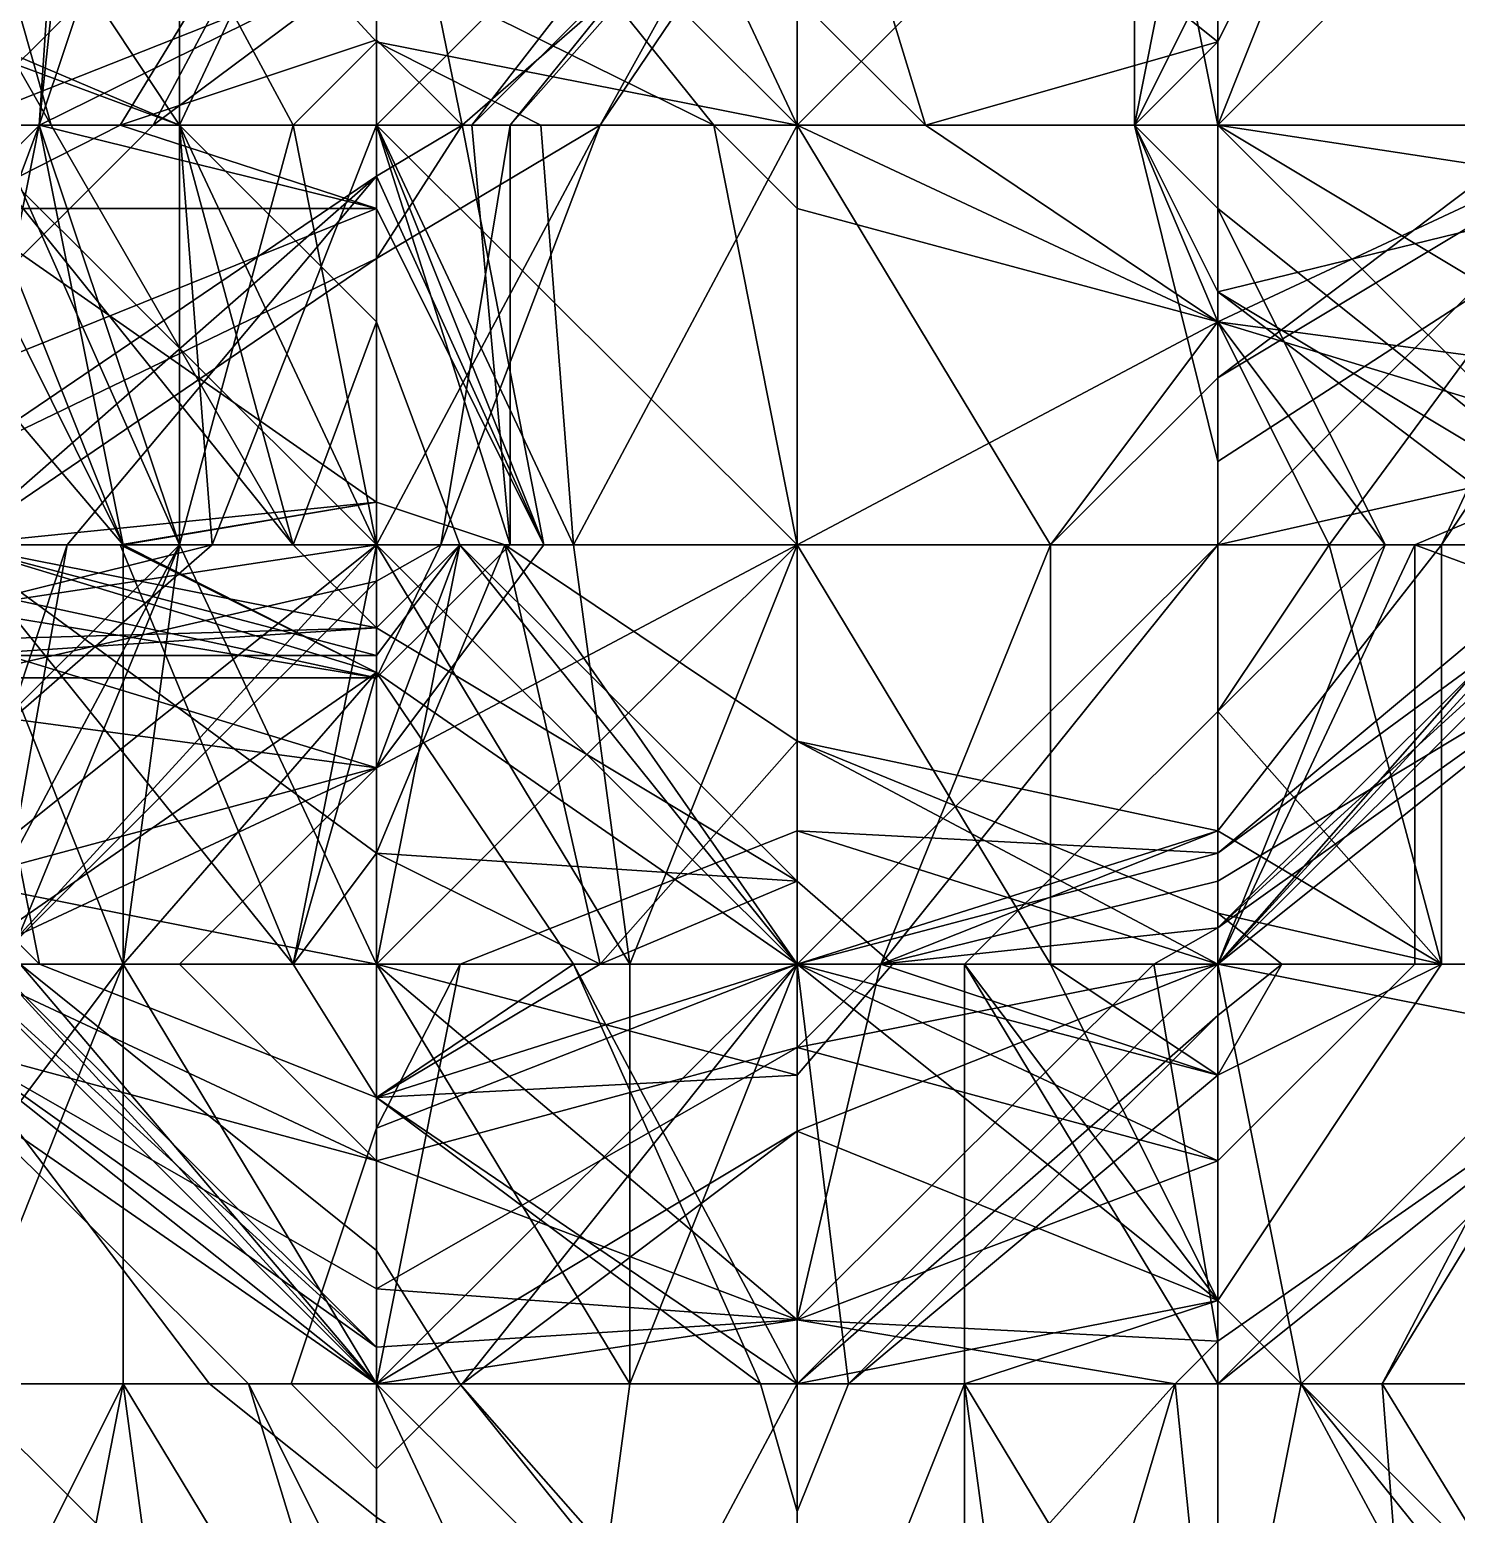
# Model space of a CAD drawing. Header units: metres. Extents: x 15 to 162, y 15 to 204.
# Drawn here: x 49.87 to 70.56, y 95.44 to 116.97 of the extents above; entities that cross this region are included whole.
import ezdxf

# ---------------------------------------------------------------- set-up
doc = ezdxf.new("R2010")
doc.units = ezdxf.units.M

msp = doc.modelspace()

# ---------------------------------------------------------------- linework, layer by layer
at = {"layer": 'fALFF_NINET_XXX_pre-post.nii', "color": 116, "linetype": 'CONTINUOUS'}
for points in [[(54.9, 118.0023, 17.709677), (54.9, 121.666664, 14.153797), (48.8, 115.583336, 16.538403)], [(54.9, 121.666664, 14.153797), (48.8, 121.666664, 14.153797), (48.8, 115.583336, 16.538403)], [(51.18281, 115.583336, 29.516129), (48.8, 115.583336, 30.687405), (54.9, 121.666664, 34.22026)], [(48.8, 115.583336, 30.687405), (48.8, 121.666664, 32.281322), (54.9, 121.666664, 34.22026)], [(54.9, 118.0023, 41.322582), (54.9, 121.666664, 36.618446), (48.8, 115.583336, 38.557384)], [(54.9, 121.666664, 36.618446), (48.8, 121.666664, 40.151306), (48.8, 115.583336, 38.557384)], [(51.657368, 115.583336, 41.322582), (48.8, 115.583336, 44.087776), (54.9, 121.666664, 44.87846)], [(48.8, 115.583336, 44.087776), (48.8, 121.666664, 42.49386), (54.9, 121.666664, 44.87846)], [(48.8, 121.666664, 63.764206), (49.331024, 115.583336, 64.935486), (50.412827, 121.666664, 59.032257)], [(48.8, 115.583336, 131.04224), (48.8, 117.95963, 129.87097), (50.658592, 121.666664, 129.87097)], [(48.8, 115.583336, 131.04224), (50.658592, 121.666664, 129.87097), (50.008038, 115.583336, 135.7742)], [(50.412827, 121.666664, 59.032257), (49.331024, 115.583336, 64.935486), (50.008038, 115.583336, 59.032257)], [(52.042633, 115.583336, 53.129032), (52.042633, 121.666664, 53.129032), (50.008038, 115.583336, 59.032257)], [(50.008038, 115.583336, 59.032257), (52.042633, 121.666664, 53.129032), (50.412827, 121.666664, 59.032257)], [(50.008038, 115.583336, 135.7742), (50.658592, 121.666664, 129.87097), (50.412827, 121.666664, 135.7742)], [(53.689682, 115.583336, 141.67741), (50.008038, 115.583336, 135.7742), (50.412827, 121.666664, 135.7742)], [(54.9, 116.79034, 141.67741), (50.412827, 121.666664, 135.7742), (54.9, 121.666664, 140.11661)], [(54.9, 116.79034, 141.67741), (53.689682, 115.583336, 141.67741), (50.412827, 121.666664, 135.7742)], [(51.18281, 115.583336, 29.516129), (54.9, 121.666664, 34.22026), (54.9, 116.81901, 29.516129)], [(51.657368, 115.583336, 41.322582), (54.9, 121.666664, 44.87846), (54.9, 118.0023, 41.322582)], [(54.9, 121.666664, 50.36384), (52.042633, 115.583336, 53.129032), (54.9, 115.583336, 50.36384)], [(52.042633, 121.666664, 53.129032), (52.042633, 115.583336, 53.129032), (54.9, 121.666664, 50.36384)], [(59.78968, 115.583336, 17.709677), (54.9, 121.666664, 14.153797), (54.9, 118.0023, 17.709677)], [(59.78968, 115.583336, 17.709677), (61, 115.583336, 16.538403), (54.9, 121.666664, 14.153797)], [(61, 115.583336, 16.538403), (61, 121.666664, 14.944483), (54.9, 121.666664, 14.153797)], [(61, 119.81315, 35.419353), (56.13906, 115.583336, 29.516129), (54.9, 121.666664, 34.22026)], [(54.9, 121.666664, 34.22026), (56.13906, 115.583336, 29.516129), (54.9, 116.81901, 29.516129)], [(56.28139, 115.583336, 47.225807), (61, 121.666664, 51.957756), (54.9, 115.583336, 50.36384)], [(54.9, 115.583336, 50.36384), (61, 121.666664, 51.957756), (54.9, 121.666664, 50.36384)], [(58.14263, 121.666664, 141.67741), (61, 115.583336, 140.95796), (54.9, 121.666664, 140.11661)], [(54.9, 116.79034, 141.67741), (54.9, 121.666664, 140.11661), (61, 115.583336, 140.95796)], [(56.28139, 115.583336, 47.225807), (61, 120.28905, 47.225807), (61, 121.666664, 51.957756)], [(58.14263, 121.666664, 141.67741), (61, 117.43685, 141.67741), (61, 115.583336, 140.95796)], [(67.1, 115.583336, 14.944483), (67.1, 121.666664, 14.153797), (61, 115.583336, 16.538403)], [(67.1, 121.666664, 14.153797), (61, 121.666664, 14.944483), (61, 115.583336, 16.538403)], [(67.1, 116.79034, 147.58064), (62.858593, 115.583336, 141.67741), (61, 121.666664, 144.44263)], [(67.1, 116.79034, 147.58064), (61, 121.666664, 144.44263), (67.1, 121.666664, 145.70572)], [(61, 121.666664, 144.44263), (62.858593, 115.583336, 141.67741), (61, 117.43685, 141.67741)], [(67.1, 121.666664, 86.20104), (67.1, 118.0023, 82.645164), (65.89196, 115.583336, 82.645164)], [(67.1, 121.666664, 86.20104), (65.89196, 115.583336, 82.645164), (65.89196, 121.666664, 88.548386)], [(65.89196, 121.666664, 88.548386), (65.89196, 115.583336, 82.645164), (65.89196, 115.583336, 88.548386)], [(67.1, 115.583336, 89.71745), (67.1, 121.666664, 90.109184), (65.89196, 121.666664, 88.548386)], [(65.89196, 115.583336, 88.548386), (67.1, 115.583336, 89.71745), (65.89196, 121.666664, 88.548386)], [(71.96094, 121.666664, 17.709677), (67.1, 121.666664, 14.153797), (73.2, 115.583336, 14.153797)], [(67.1, 121.666664, 14.153797), (67.1, 115.583336, 14.944483), (73.2, 115.583336, 14.153797)], [(67.1, 118.0023, 82.645164), (73.2, 121.666664, 80.29782), (67.1, 115.583336, 81.084366)], [(67.1, 115.583336, 81.084366), (73.2, 121.666664, 80.29782), (73.2, 115.583336, 82.045616)], [(73.2, 115.583336, 90.42331), (73.2, 121.666664, 89.71745), (67.1, 115.583336, 89.71745)], [(73.2, 121.666664, 89.71745), (67.1, 121.666664, 90.109184), (67.1, 115.583336, 89.71745)], [(67.1, 116.79034, 147.58064), (67.1, 121.666664, 145.70572), (69.52559, 121.666664, 147.58064)], [(69.52559, 121.666664, 147.58064), (67.1, 115.583336, 148.75192), (67.1, 116.79034, 147.58064)], [(69.52559, 121.666664, 147.58064), (73.2, 121.666664, 151.13652), (67.1, 115.583336, 148.75192)], [(73.2, 121.666664, 151.13652), (73.2, 115.583336, 151.13652), (67.1, 115.583336, 148.75192)], [(61, 120.73991, 41.322582), (56.83742, 115.583336, 41.322582), (58.14263, 115.583336, 35.419353)], [(56.83742, 115.583336, 41.322582), (61, 120.73991, 41.322582), (61, 120.28905, 47.225807)], [(61, 120.73991, 41.322582), (58.14263, 115.583336, 35.419353), (61, 119.81315, 35.419353)], [(48.8, 120.45966, 106.258064), (52.042633, 115.583336, 106.258064), (48.8, 116.78808, 100.354836)], [(50.181393, 115.583336, 112.16129), (52.042633, 115.583336, 106.258064), (48.8, 120.45966, 106.258064)], [(48.8, 118.0023, 112.16129), (50.181393, 115.583336, 112.16129), (48.8, 120.45966, 106.258064)], [(56.83742, 115.583336, 41.322582), (61, 120.28905, 47.225807), (56.28139, 115.583336, 47.225807)], [(61, 119.81315, 35.419353), (58.14263, 115.583336, 35.419353), (56.13906, 115.583336, 29.516129)], [(54.9, 118.0023, 17.709677), (48.8, 115.583336, 16.538403), (50.01032, 115.583336, 17.709677)], [(54.9, 118.0023, 41.322582), (48.8, 115.583336, 38.557384), (51.657368, 115.583336, 41.322582)], [(50.181393, 115.583336, 112.16129), (48.8, 118.0023, 112.16129), (48.8, 115.583336, 114.50864)], [(50.01032, 115.583336, 17.709677), (54.9, 115.583336, 22.44163), (54.9, 118.0023, 17.709677)], [(59.78968, 115.583336, 17.709677), (54.9, 118.0023, 17.709677), (54.9, 115.583336, 22.44163)], [(67.1, 115.583336, 81.084366), (65.89196, 115.583336, 82.645164), (67.1, 118.0023, 82.645164)], [(62.858593, 115.583336, 141.67741), (61, 115.583336, 140.95796), (61, 117.43685, 141.67741)], [(52.042633, 115.583336, 94.451614), (48.8, 115.583336, 92.57669), (48.8, 116.96095, 94.451614)], [(52.042633, 115.583336, 100.354836), (52.042633, 115.583336, 94.451614), (48.8, 116.96095, 94.451614)], [(48.8, 116.78808, 100.354836), (52.042633, 115.583336, 100.354836), (48.8, 116.96095, 94.451614)], [(52.042633, 115.583336, 106.258064), (52.042633, 115.583336, 100.354836), (48.8, 116.78808, 100.354836)], [(54.9, 115.583336, 25.91885), (51.18281, 115.583336, 29.516129), (54.9, 116.81901, 29.516129)], [(53.689682, 115.583336, 141.67741), (54.9, 116.79034, 141.67741), (54.9, 115.583336, 142.8487)], [(56.13906, 115.583336, 29.516129), (54.9, 115.583336, 25.91885), (54.9, 116.81901, 29.516129)], [(57.282814, 115.583336, 141.67741), (54.9, 116.79034, 141.67741), (61, 115.583336, 140.95796)], [(57.282814, 115.583336, 141.67741), (54.9, 115.583336, 142.8487), (54.9, 116.79034, 141.67741)], [(67.1, 116.79034, 147.58064), (65.88968, 115.583336, 147.58064), (62.858593, 115.583336, 141.67741)], [(65.88968, 115.583336, 147.58064), (67.1, 116.79034, 147.58064), (67.1, 115.583336, 148.75192)], [(48.8, 114.37633, 17.709677), (50.01032, 115.583336, 17.709677), (48.8, 115.583336, 16.538403)], [(50.01032, 115.583336, 17.709677), (48.8, 114.37633, 17.709677), (54.9, 114.37633, 23.612904)], [(54.9, 114.37633, 23.612904), (48.8, 114.37633, 29.516129), (51.18281, 115.583336, 29.516129)], [(51.18281, 115.583336, 29.516129), (48.8, 114.37633, 29.516129), (48.8, 115.583336, 30.687405)], [(48.8, 115.583336, 38.557384), (48.8, 112.733765, 41.322582), (51.657368, 115.583336, 41.322582)], [(48.8, 112.733765, 41.322582), (48.8, 115.583336, 44.087776), (51.657368, 115.583336, 41.322582)], [(52.042633, 115.583336, 94.451614), (54.9, 109.5, 91.31358), (48.8, 115.583336, 92.57669)], [(48.8, 115.583336, 92.57669), (54.9, 109.5, 91.31358), (48.8, 109.5, 91.31358)], [(53.689682, 109.5, 112.16129), (50.181393, 115.583336, 112.16129), (48.8, 115.583336, 114.50864)], [(48.8, 109.5, 116.89324), (53.689682, 109.5, 112.16129), (48.8, 115.583336, 114.50864)], [(48.8, 112.34956, 135.7742), (51.22559, 109.5, 129.87097), (50.008038, 115.583336, 135.7742)], [(48.8, 114.37633, 129.87097), (48.8, 115.583336, 131.04224), (51.22559, 109.5, 129.87097)], [(48.8, 115.583336, 131.04224), (50.008038, 115.583336, 135.7742), (51.22559, 109.5, 129.87097)], [(48.8, 109.5, 138.5394), (48.8, 112.34956, 135.7742), (50.008038, 115.583336, 135.7742)], [(48.8, 109.5, 138.5394), (50.008038, 115.583336, 135.7742), (52.042633, 109.5, 141.67741)], [(52.042633, 109.5, 64.935486), (50.008038, 115.583336, 59.032257), (49.331024, 115.583336, 64.935486)], [(49.331024, 115.583336, 64.935486), (49.331024, 109.5, 70.83871), (52.042633, 109.5, 64.935486)], [(52.042633, 109.5, 59.032257), (52.042633, 115.583336, 53.129032), (50.008038, 115.583336, 59.032257)], [(52.042633, 109.5, 59.032257), (50.008038, 115.583336, 59.032257), (52.042633, 109.5, 64.935486)], [(52.042633, 109.5, 141.67741), (50.008038, 115.583336, 135.7742), (53.689682, 115.583336, 141.67741)], [(50.01032, 115.583336, 17.709677), (54.9, 114.37633, 23.612904), (54.9, 115.583336, 22.44163)], [(52.042633, 115.583336, 106.258064), (50.181393, 115.583336, 112.16129), (53.689682, 109.5, 112.16129)], [(54.9, 115.583336, 25.91885), (54.9, 114.37633, 23.612904), (51.18281, 115.583336, 29.516129)], [(52.042633, 115.583336, 53.129032), (52.51719, 109.5, 53.129032), (54.9, 115.583336, 50.36384)], [(52.51719, 109.5, 53.129032), (52.042633, 115.583336, 53.129032), (52.042633, 109.5, 59.032257)], [(52.042633, 115.583336, 94.451614), (54.9, 112.733765, 94.451614), (54.9, 109.5, 91.31358)], [(54.9, 112.733765, 94.451614), (52.042633, 115.583336, 100.354836), (54.9, 112.733765, 100.354836)], [(52.042633, 115.583336, 94.451614), (52.042633, 115.583336, 100.354836), (54.9, 112.733765, 94.451614)], [(54.9, 112.733765, 100.354836), (52.042633, 115.583336, 106.258064), (54.9, 112.733765, 106.258064)], [(52.042633, 115.583336, 100.354836), (52.042633, 115.583336, 106.258064), (54.9, 112.733765, 100.354836)], [(54.9, 112.733765, 106.258064), (52.042633, 115.583336, 106.258064), (53.689682, 109.5, 112.16129)], [(52.042633, 109.5, 141.67741), (53.689682, 115.583336, 141.67741), (54.9, 109.5, 144.44263)], [(54.9, 115.583336, 50.36384), (52.51719, 109.5, 53.129032), (54.9, 109.5, 51.957756)], [(54.9, 109.5, 144.44263), (53.689682, 115.583336, 141.67741), (54.9, 115.583336, 142.8487)], [(57.32559, 109.5, 23.612904), (54.9, 115.583336, 22.44163), (54.9, 114.37633, 23.612904)], [(61, 109.5, 20.057024), (54.9, 115.583336, 22.44163), (57.32559, 109.5, 23.612904)], [(61, 109.5, 20.057024), (59.78968, 115.583336, 17.709677), (54.9, 115.583336, 22.44163)], [(54.9, 114.84192, 29.516129), (57.32559, 109.5, 23.612904), (56.13906, 115.583336, 29.516129)], [(54.9, 114.37633, 23.612904), (54.9, 115.583336, 25.91885), (57.32559, 109.5, 23.612904)], [(54.9, 115.583336, 25.91885), (56.13906, 115.583336, 29.516129), (57.32559, 109.5, 23.612904)], [(54.9, 113.65121, 35.419353), (54.9, 114.84192, 29.516129), (56.13906, 115.583336, 29.516129)], [(58.14263, 115.583336, 35.419353), (54.9, 113.65121, 35.419353), (56.13906, 115.583336, 29.516129)], [(54.9, 109.5, 40.42326), (54.9, 113.65121, 35.419353), (58.14263, 115.583336, 35.419353)], [(54.9, 109.5, 40.42326), (58.14263, 115.583336, 35.419353), (55.829296, 109.5, 41.322582)], [(56.83742, 109.5, 47.225807), (56.28139, 115.583336, 47.225807), (54.9, 115.583336, 50.36384)], [(54.9, 109.5, 51.957756), (56.83742, 109.5, 47.225807), (54.9, 115.583336, 50.36384)], [(57.757366, 109.5, 141.67741), (54.9, 115.583336, 142.8487), (57.282814, 115.583336, 141.67741)], [(54.9, 109.5, 144.44263), (54.9, 115.583336, 142.8487), (57.757366, 109.5, 141.67741)], [(55.829296, 109.5, 41.322582), (58.14263, 115.583336, 35.419353), (56.83742, 115.583336, 41.322582)], [(55.829296, 109.5, 41.322582), (56.83742, 115.583336, 41.322582), (56.83742, 109.5, 47.225807)], [(56.83742, 109.5, 47.225807), (56.83742, 115.583336, 41.322582), (56.28139, 115.583336, 47.225807)], [(57.282814, 115.583336, 141.67741), (61, 115.583336, 140.95796), (57.757366, 109.5, 141.67741)], [(61, 115.583336, 140.95796), (61, 109.5, 139.33008), (57.757366, 109.5, 141.67741)], [(61, 115.583336, 16.538403), (59.78968, 115.583336, 17.709677), (61, 114.37633, 17.709677)], [(61, 109.5, 20.057024), (61, 114.37633, 17.709677), (59.78968, 115.583336, 17.709677)], [(61, 115.583336, 16.538403), (67.1, 112.733765, 17.709677), (67.1, 115.583336, 14.944483)], [(61, 114.37633, 17.709677), (67.1, 112.733765, 17.709677), (61, 115.583336, 16.538403)], [(64.674416, 109.5, 135.7742), (61, 109.5, 139.33008), (61, 115.583336, 140.95796)], [(64.674416, 109.5, 135.7742), (61, 115.583336, 140.95796), (67.1, 112.733765, 141.67741)], [(67.1, 112.733765, 141.67741), (61, 115.583336, 140.95796), (62.858593, 115.583336, 141.67741)], [(62.858593, 115.583336, 141.67741), (65.88968, 115.583336, 147.58064), (67.1, 112.733765, 141.67741)], [(67.1, 112.733765, 141.67741), (65.88968, 115.583336, 147.58064), (67.1, 114.37633, 147.58064)], [(67.1, 114.37633, 147.58064), (65.88968, 115.583336, 147.58064), (67.1, 115.583336, 148.75192)], [(67.1, 115.583336, 81.084366), (67.1, 110.70701, 82.645164), (65.89196, 115.583336, 82.645164)], [(67.1, 110.70701, 82.645164), (67.1, 113.16437, 88.548386), (65.89196, 115.583336, 88.548386)], [(65.89196, 115.583336, 82.645164), (67.1, 110.70701, 82.645164), (65.89196, 115.583336, 88.548386)], [(67.1, 113.16437, 88.548386), (67.1, 115.583336, 89.71745), (65.89196, 115.583336, 88.548386)], [(67.1, 115.583336, 14.944483), (73.2, 111.91897, 17.709677), (73.2, 115.583336, 14.153797)], [(67.1, 112.733765, 17.709677), (73.2, 111.91897, 17.709677), (67.1, 115.583336, 14.944483)], [(67.1, 115.583336, 81.084366), (73.2, 115.583336, 82.045616), (73.2, 114.65658, 82.645164)], [(67.1, 110.70701, 82.645164), (67.1, 115.583336, 81.084366), (73.2, 114.65658, 82.645164)], [(67.1, 113.16437, 88.548386), (73.2, 109.5, 89.74748), (67.1, 115.583336, 89.71745)], [(67.1, 115.583336, 89.71745), (73.2, 109.5, 89.74748), (73.2, 115.583336, 90.42331)], [(67.1, 111.91897, 135.7742), (71.96094, 115.583336, 135.7742), (73.2, 115.583336, 134.5751)], [(67.1, 111.91897, 135.7742), (73.2, 115.583336, 134.5751), (67.1, 109.5, 133.89928)], [(70.34263, 109.5, 135.7742), (67.1, 109.5, 133.89928), (73.2, 115.583336, 134.5751)], [(67.1, 111.91897, 135.7742), (67.1, 112.733765, 141.67741), (73.2, 115.583336, 136.49365)], [(67.1, 111.91897, 135.7742), (73.2, 115.583336, 136.49365), (71.96094, 115.583336, 135.7742)], [(67.1, 112.733765, 141.67741), (68.71282, 109.5, 141.67741), (73.2, 115.583336, 136.49365)], [(67.1, 114.37633, 147.58064), (67.1, 115.583336, 148.75192), (73.2, 109.5, 151.13652)], [(67.1, 115.583336, 148.75192), (73.2, 115.583336, 151.13652), (73.2, 109.5, 151.13652)], [(68.71282, 109.5, 141.67741), (70.34263, 109.5, 135.7742), (73.2, 115.583336, 136.49365)], [(73.2, 113.72982, 135.7742), (70.34263, 109.5, 135.7742), (73.2, 115.583336, 134.5751)], [(73.2, 113.72982, 135.7742), (73.2, 115.583336, 136.49365), (70.34263, 109.5, 135.7742)], [(50.412827, 109.5, 29.516129), (54.9, 114.84192, 29.516129), (48.8, 109.5, 34.248077)], [(54.9, 114.84192, 29.516129), (48.8, 110.70701, 35.419353), (48.8, 109.5, 34.248077)], [(54.9, 114.84192, 29.516129), (54.9, 113.65121, 35.419353), (48.8, 110.70701, 35.419353)], [(54.9, 109.5, 25.173704), (54.9, 114.84192, 29.516129), (50.412827, 109.5, 29.516129)], [(54.9, 114.84192, 29.516129), (54.9, 109.5, 25.173704), (57.32559, 109.5, 23.612904)], [(71.96094, 109.5, 88.548386), (67.1, 113.16437, 88.548386), (73.2, 114.65658, 82.645164)], [(67.1, 113.16437, 88.548386), (67.1, 110.70701, 82.645164), (73.2, 114.65658, 82.645164)], [(48.8, 114.37633, 17.709677), (48.8, 111.91897, 23.612904), (54.9, 114.37633, 23.612904)], [(54.9, 114.37633, 23.612904), (48.8, 111.91897, 23.612904), (48.8, 114.37633, 29.516129)], [(51.22559, 109.5, 129.87097), (54.9, 110.117836, 123.96774), (48.8, 114.37633, 129.87097)], [(48.8, 109.5, 125.139015), (48.8, 114.37633, 129.87097), (54.9, 110.117836, 123.96774)], [(67.1, 112.733765, 17.709677), (61, 114.37633, 17.709677), (61, 109.5, 20.057024)], [(67.1, 114.37633, 147.58064), (69.52559, 109.5, 147.58064), (67.1, 112.733765, 141.67741)], [(67.1, 114.37633, 147.58064), (73.2, 109.5, 151.13652), (69.52559, 109.5, 147.58064)], [(48.8, 109.5, 36.59063), (54.9, 113.65121, 35.419353), (54.9, 109.5, 40.42326)], [(48.8, 109.5, 36.59063), (48.8, 110.70701, 35.419353), (54.9, 113.65121, 35.419353)], [(67.1, 113.16437, 88.548386), (71.96094, 109.5, 88.548386), (73.2, 109.5, 89.74748)], [(54.9, 112.733765, 106.258064), (53.689682, 109.5, 112.16129), (54.9, 109.5, 110.99002)], [(56.10804, 109.5, 94.451614), (54.9, 109.5, 91.31358), (54.9, 112.733765, 94.451614)], [(56.10804, 109.5, 100.354836), (56.10804, 109.5, 94.451614), (54.9, 112.733765, 94.451614)], [(54.9, 112.733765, 100.354836), (56.10804, 109.5, 100.354836), (54.9, 112.733765, 94.451614)], [(56.10804, 109.5, 106.258064), (56.10804, 109.5, 100.354836), (54.9, 112.733765, 100.354836)], [(54.9, 112.733765, 106.258064), (56.10804, 109.5, 106.258064), (54.9, 112.733765, 100.354836)], [(56.10804, 109.5, 106.258064), (54.9, 112.733765, 106.258064), (54.9, 109.5, 110.99002)], [(67.1, 109.5, 20.847708), (67.1, 112.733765, 17.709677), (61, 109.5, 20.057024)], [(64.674416, 109.5, 135.7742), (67.1, 112.733765, 141.67741), (67.1, 111.91897, 135.7742)], [(67.1, 109.5, 20.847708), (73.2, 110.87762, 23.612904), (67.1, 112.733765, 17.709677)], [(67.1, 112.733765, 17.709677), (73.2, 110.87762, 23.612904), (73.2, 111.91897, 17.709677)], [(69.52559, 109.5, 147.58064), (68.71282, 109.5, 141.67741), (67.1, 112.733765, 141.67741)], [(48.8, 112.34956, 135.7742), (48.8, 109.5, 133.00899), (51.22559, 109.5, 129.87097)], [(67.1, 109.5, 133.89928), (64.674416, 109.5, 135.7742), (67.1, 111.91897, 135.7742)], [(67.1, 109.5, 20.847708), (69.95737, 109.5, 23.612904), (73.2, 110.87762, 23.612904)], [(69.95737, 109.5, 23.612904), (73.2, 109.5, 28.344852), (73.2, 110.87762, 23.612904)], [(51.18281, 109.5, 123.96774), (48.8, 109.5, 125.139015), (54.9, 110.117836, 123.96774)], [(54.9, 109.5, 123.24828), (51.18281, 109.5, 123.96774), (54.9, 110.117836, 123.96774)], [(51.22559, 109.5, 129.87097), (54.9, 109.5, 125.16683), (54.9, 110.117836, 123.96774)], [(56.758595, 109.5, 123.96774), (54.9, 109.5, 123.24828), (54.9, 110.117836, 123.96774)], [(56.758595, 109.5, 123.96774), (54.9, 110.117836, 123.96774), (54.9, 109.5, 125.16683)], [(54.9, 109.5, 25.173704), (50.412827, 109.5, 29.516129), (48.8, 104.62367, 29.516129)], [(54.9, 106.266235, 23.612904), (54.9, 109.5, 25.173704), (48.8, 104.62367, 29.516129)], [(48.8, 109.5, 34.248077), (49.331024, 103.416664, 35.419353), (50.412827, 109.5, 29.516129)], [(48.8, 104.62367, 29.516129), (50.412827, 109.5, 29.516129), (49.331024, 103.416664, 35.419353)], [(48.8, 109.5, 36.59063), (54.9, 109.5, 40.42326), (49.331024, 103.416664, 35.419353)], [(54.9, 109.5, 51.957756), (52.51719, 109.5, 53.129032), (48.8, 108.57324, 53.129032)], [(54.9, 109.5, 51.957756), (48.8, 108.57324, 53.129032), (54.9, 107.56787, 47.225807)], [(48.8, 106.266235, 59.032257), (48.8, 108.57324, 53.129032), (52.51719, 109.5, 53.129032)], [(52.042633, 109.5, 59.032257), (48.8, 106.266235, 59.032257), (52.51719, 109.5, 53.129032)], [(48.8, 103.416664, 63.136845), (48.8, 106.266235, 59.032257), (52.042633, 109.5, 59.032257)], [(48.8, 103.416664, 63.136845), (52.042633, 109.5, 59.032257), (49.543438, 103.416664, 64.935486)], [(48.8, 109.5, 91.31358), (54.9, 109.5, 91.31358), (54.9, 107.89158, 94.451614)], [(48.8, 107.89158, 94.451614), (48.8, 109.5, 91.31358), (54.9, 107.89158, 94.451614)], [(50.01032, 103.416664, 112.16129), (53.691963, 103.416664, 118.064514), (48.8, 109.5, 116.89324)], [(50.01032, 103.416664, 112.16129), (48.8, 109.5, 116.89324), (48.8, 104.62367, 112.16129)], [(53.691963, 103.416664, 118.064514), (54.9, 105.02509, 118.064514), (48.8, 109.5, 116.89324)], [(53.689682, 109.5, 112.16129), (48.8, 109.5, 116.89324), (54.9, 108.29299, 112.16129)], [(54.9, 105.02509, 118.064514), (54.9, 108.29299, 112.16129), (48.8, 109.5, 116.89324)], [(51.18281, 109.5, 123.96774), (54.9, 107.646484, 123.96774), (48.8, 109.5, 125.139015)], [(48.8, 103.416664, 128.53413), (48.8, 109.5, 125.139015), (54.9, 107.646484, 123.96774)], [(51.22559, 103.416664, 129.87097), (51.22559, 109.5, 129.87097), (48.8, 109.5, 133.00899)], [(48.8, 103.416664, 132.21832), (51.22559, 103.416664, 129.87097), (48.8, 109.5, 133.00899)], [(52.042633, 109.5, 141.67741), (51.22559, 103.416664, 141.67741), (48.8, 103.416664, 139.33008)], [(48.8, 109.5, 138.5394), (52.042633, 109.5, 141.67741), (48.8, 103.416664, 139.33008)], [(54.9, 109.5, 40.42326), (54.9, 108.97043, 41.322582), (49.331024, 103.416664, 35.419353)], [(49.331024, 109.5, 70.83871), (49.543438, 103.416664, 64.935486), (52.042633, 109.5, 64.935486)], [(49.543438, 103.416664, 64.935486), (52.042633, 109.5, 59.032257), (52.042633, 109.5, 64.935486)], [(54.9, 109.5, 123.24828), (53.691963, 103.416664, 118.064514), (51.18281, 109.5, 123.96774)], [(54.9, 107.646484, 123.96774), (51.18281, 109.5, 123.96774), (53.691963, 103.416664, 118.064514)], [(51.22559, 109.5, 129.87097), (51.22559, 103.416664, 129.87097), (54.9, 107.646484, 123.96774)], [(51.22559, 109.5, 129.87097), (54.9, 107.646484, 123.96774), (54.9, 109.5, 125.16683)], [(51.22559, 103.416664, 141.67741), (52.042633, 109.5, 141.67741), (54.9, 103.416664, 145.23329)], [(54.9, 103.416664, 145.23329), (52.042633, 109.5, 141.67741), (54.9, 109.5, 144.44263)], [(54.9, 109.5, 110.99002), (53.689682, 109.5, 112.16129), (54.9, 108.29299, 112.16129)], [(54.9, 109.5, 123.24828), (54.9, 105.02509, 118.064514), (53.691963, 103.416664, 118.064514)], [(54.9, 106.266235, 23.612904), (61, 109.5, 20.057024), (57.32559, 109.5, 23.612904)], [(54.9, 106.266235, 23.612904), (54.9, 103.416664, 19.508316), (61, 109.5, 20.057024)], [(54.9, 103.416664, 19.508316), (61, 103.416664, 18.608997), (61, 109.5, 20.057024)], [(54.9, 106.266235, 23.612904), (57.32559, 109.5, 23.612904), (54.9, 109.5, 25.173704)], [(54.9, 108.97043, 41.322582), (54.9, 109.5, 40.42326), (55.829296, 109.5, 41.322582)], [(54.9, 107.56787, 47.225807), (54.9, 108.97043, 41.322582), (55.829296, 109.5, 41.322582)], [(56.83742, 109.5, 47.225807), (54.9, 107.56787, 47.225807), (55.829296, 109.5, 41.322582)], [(56.83742, 109.5, 47.225807), (54.9, 109.5, 51.957756), (54.9, 107.56787, 47.225807)], [(54.9, 107.89158, 94.451614), (54.9, 109.5, 91.31358), (56.10804, 109.5, 94.451614)], [(54.9, 108.29526, 100.354836), (54.9, 107.89158, 94.451614), (56.10804, 109.5, 94.451614)], [(56.10804, 109.5, 100.354836), (54.9, 108.29526, 100.354836), (56.10804, 109.5, 94.451614)], [(54.9, 106.266235, 106.258064), (54.9, 108.29526, 100.354836), (56.10804, 109.5, 100.354836)], [(56.10804, 109.5, 106.258064), (54.9, 106.266235, 106.258064), (56.10804, 109.5, 100.354836)], [(54.9, 108.29299, 112.16129), (61, 104.62141, 112.16129), (56.10804, 109.5, 106.258064)], [(54.9, 108.29299, 112.16129), (56.10804, 109.5, 106.258064), (54.9, 109.5, 110.99002)], [(54.9, 106.266235, 106.258064), (56.10804, 109.5, 106.258064), (54.9, 103.416664, 109.02326)], [(61, 103.416664, 110.28637), (54.9, 103.416664, 109.02326), (56.10804, 109.5, 106.258064)], [(58.14263, 103.416664, 118.064514), (54.9, 105.02509, 118.064514), (56.758595, 109.5, 123.96774)], [(54.9, 109.5, 123.24828), (56.758595, 109.5, 123.96774), (54.9, 105.02509, 118.064514)], [(54.9, 107.646484, 123.96774), (61, 103.416664, 128.69969), (54.9, 109.5, 125.16683)], [(56.758595, 109.5, 123.96774), (54.9, 109.5, 125.16683), (61, 103.416664, 128.69969)], [(58.574413, 103.416664, 141.67741), (54.9, 109.5, 144.44263), (57.757366, 109.5, 141.67741)], [(54.9, 103.416664, 145.23329), (54.9, 109.5, 144.44263), (58.574413, 103.416664, 141.67741)], [(61, 104.62141, 112.16129), (61, 103.416664, 110.28637), (56.10804, 109.5, 106.258064)], [(58.14263, 103.416664, 118.064514), (56.758595, 109.5, 123.96774), (61, 106.65044, 123.96774)], [(61, 106.65044, 123.96774), (56.758595, 109.5, 123.96774), (61, 103.416664, 128.69969)], [(57.757366, 109.5, 141.67741), (61, 109.5, 139.33008), (58.574413, 103.416664, 141.67741)], [(61, 109.5, 139.33008), (61, 103.416664, 139.33008), (58.574413, 103.416664, 141.67741)], [(67.1, 103.416664, 19.508316), (67.1, 109.5, 20.847708), (61, 103.416664, 18.608997)], [(67.1, 109.5, 20.847708), (61, 109.5, 20.057024), (61, 103.416664, 18.608997)], [(64.674416, 103.416664, 135.7742), (61, 109.5, 139.33008), (64.674416, 109.5, 135.7742)], [(64.674416, 103.416664, 135.7742), (61, 103.416664, 139.33008), (61, 109.5, 139.33008)], [(67.1, 109.5, 133.89928), (67.1, 105.34879, 129.87097), (62.21032, 103.416664, 129.87097)], [(67.1, 109.5, 133.89928), (62.21032, 103.416664, 129.87097), (64.674416, 109.5, 135.7742)], [(64.674416, 109.5, 135.7742), (62.21032, 103.416664, 129.87097), (64.674416, 103.416664, 135.7742)], [(69.95737, 109.5, 23.612904), (67.1, 103.416664, 19.508316), (69.95737, 103.416664, 23.612904)], [(67.1, 109.5, 20.847708), (67.1, 103.416664, 19.508316), (69.95737, 109.5, 23.612904)], [(67.1, 103.416664, 26.378098), (69.95737, 109.5, 23.612904), (69.95737, 103.416664, 23.612904)], [(67.1, 103.416664, 26.378098), (73.2, 108.29299, 29.516129), (69.95737, 109.5, 23.612904)], [(73.2, 109.5, 31.822077), (67.1, 103.94624, 35.419353), (72.668976, 109.5, 35.419353)], [(73.2, 109.5, 31.822077), (73.2, 108.29299, 29.516129), (67.1, 103.94624, 35.419353)], [(72.668976, 109.5, 35.419353), (67.1, 103.94624, 35.419353), (67.1, 103.416664, 36.0189)], [(72.668976, 109.5, 35.419353), (67.1, 103.416664, 36.0189), (73.2, 109.5, 36.318676)], [(73.2, 109.5, 36.318676), (67.1, 103.416664, 36.0189), (73.2, 103.416664, 40.151306)], [(67.1, 105.02509, 53.129032), (72.456566, 109.5, 53.129032), (73.2, 109.5, 49.531754)], [(67.1, 105.02509, 53.129032), (73.2, 109.5, 49.531754), (67.1, 103.416664, 48.397083)], [(67.1, 103.416664, 48.397083), (73.2, 109.5, 49.531754), (73.2, 103.416664, 48.397083)], [(72.456566, 109.5, 53.129032), (67.1, 105.02509, 53.129032), (67.1, 103.416664, 56.267063)], [(72.456566, 109.5, 53.129032), (67.1, 103.416664, 56.267063), (73.2, 109.5, 53.848488)], [(73.2, 109.5, 53.848488), (67.1, 103.416664, 56.267063), (73.2, 103.416664, 57.86098)], [(67.1, 105.34879, 129.87097), (67.1, 109.5, 133.89928), (70.34263, 109.5, 135.7742)], [(67.1, 105.34879, 129.87097), (70.34263, 109.5, 135.7742), (70.34263, 103.416664, 129.87097)], [(67.1, 107.08103, 141.67741), (70.34263, 103.416664, 135.7742), (68.71282, 109.5, 141.67741)], [(67.1, 107.08103, 147.58064), (67.1, 107.08103, 141.67741), (68.71282, 109.5, 141.67741)], [(69.52559, 109.5, 147.58064), (67.1, 107.08103, 147.58064), (68.71282, 109.5, 141.67741)], [(69.52559, 109.5, 147.58064), (67.1, 103.416664, 151.13652), (67.1, 107.08103, 147.58064)], [(69.52559, 109.5, 147.58064), (73.2, 109.5, 151.13652), (67.1, 103.416664, 151.13652)], [(73.2, 109.5, 151.13652), (73.2, 103.416664, 151.13652), (67.1, 103.416664, 151.13652)], [(68.71282, 109.5, 141.67741), (70.34263, 103.416664, 135.7742), (70.34263, 109.5, 135.7742)], [(73.2, 109.5, 28.344852), (69.95737, 109.5, 23.612904), (73.2, 108.29299, 29.516129)], [(70.34263, 103.416664, 129.87097), (70.34263, 109.5, 135.7742), (70.34263, 103.416664, 135.7742)], [(54.9, 108.97043, 41.322582), (48.8, 107.56787, 41.322582), (49.331024, 103.416664, 35.419353)], [(54.9, 108.97043, 41.322582), (54.9, 107.56787, 47.225807), (48.8, 107.56787, 41.322582)], [(48.8, 107.56787, 41.322582), (54.9, 107.56787, 47.225807), (48.8, 108.882164, 47.225807)], [(54.9, 107.56787, 47.225807), (48.8, 108.57324, 53.129032), (48.8, 108.882164, 47.225807)], [(54.9, 107.89158, 94.451614), (54.9, 108.29526, 100.354836), (48.8, 107.89158, 94.451614)], [(48.8, 107.89158, 94.451614), (54.9, 108.29526, 100.354836), (48.8, 108.12238, 100.354836)], [(54.9, 108.29526, 100.354836), (54.9, 106.266235, 106.258064), (48.8, 108.12238, 100.354836)], [(54.9, 105.02509, 118.064514), (61, 104.62141, 112.16129), (54.9, 108.29299, 112.16129)], [(67.1, 103.416664, 26.378098), (67.1, 104.62141, 29.516129), (73.2, 108.29299, 29.516129)], [(73.2, 108.29299, 29.516129), (67.1, 104.62141, 29.516129), (67.1, 103.94624, 35.419353)], [(48.8, 108.12238, 100.354836), (54.9, 106.266235, 106.258064), (48.8, 107.08103, 106.258064)], [(51.22559, 103.416664, 129.87097), (48.8, 103.416664, 128.53413), (54.9, 107.646484, 123.96774)], [(54.9, 103.416664, 121.202545), (54.9, 107.646484, 123.96774), (53.691963, 103.416664, 118.064514)], [(54.9, 103.416664, 121.202545), (57.757366, 103.416664, 123.96774), (54.9, 107.646484, 123.96774)], [(54.9, 107.646484, 123.96774), (57.757366, 103.416664, 123.96774), (61, 103.416664, 128.69969)], [(54.9, 106.266235, 106.258064), (48.8, 104.62367, 112.16129), (48.8, 107.08103, 106.258064)], [(63.425587, 103.416664, 141.67741), (67.1, 103.416664, 138.12154), (67.1, 107.08103, 141.67741)], [(63.425587, 103.416664, 141.67741), (67.1, 107.08103, 147.58064), (63.425587, 103.416664, 147.58064)], [(67.1, 107.08103, 141.67741), (67.1, 107.08103, 147.58064), (63.425587, 103.416664, 141.67741)], [(63.425587, 103.416664, 147.58064), (67.1, 107.08103, 147.58064), (67.1, 103.416664, 151.13652)], [(67.1, 107.08103, 141.67741), (67.1, 103.416664, 138.12154), (70.34263, 103.416664, 135.7742)], [(58.14263, 103.416664, 118.064514), (61, 106.65044, 123.96774), (61, 103.416664, 120.82972)], [(67.1, 103.416664, 123.45385), (61, 103.416664, 120.82972), (61, 106.65044, 123.96774)], [(67.1, 104.15808, 123.96774), (67.1, 103.416664, 123.45385), (61, 106.65044, 123.96774)], [(61, 103.416664, 128.69969), (67.1, 105.34879, 129.87097), (61, 106.65044, 123.96774)], [(61, 106.65044, 123.96774), (67.1, 105.34879, 129.87097), (67.1, 104.15808, 123.96774)], [(54.9, 106.266235, 23.612904), (48.8, 104.62367, 29.516129), (48.8, 103.416664, 28.344852)], [(54.9, 106.266235, 23.612904), (48.8, 103.416664, 28.344852), (52.042633, 103.416664, 23.612904)], [(54.9, 106.266235, 106.258064), (54.9, 103.416664, 109.02326), (48.8, 104.62367, 112.16129)], [(54.9, 103.416664, 19.508316), (54.9, 106.266235, 23.612904), (52.042633, 103.416664, 23.612904)], [(61, 103.416664, 50.78169), (56.110317, 103.416664, 53.129032), (61, 105.34879, 53.129032)], [(56.110317, 103.416664, 53.129032), (61, 103.416664, 54.68983), (61, 105.34879, 53.129032)], [(67.1, 103.416664, 48.397083), (61, 103.416664, 50.78169), (61, 105.34879, 53.129032)], [(67.1, 105.02509, 53.129032), (67.1, 103.416664, 48.397083), (61, 105.34879, 53.129032)], [(67.1, 105.02509, 53.129032), (61, 105.34879, 53.129032), (61, 103.416664, 54.68983)], [(61, 103.416664, 128.69969), (62.21032, 103.416664, 129.87097), (67.1, 105.34879, 129.87097)], [(67.1, 105.34879, 129.87097), (70.34263, 103.416664, 129.87097), (67.1, 104.15808, 123.96774)], [(58.14263, 103.416664, 118.064514), (61, 104.62141, 112.16129), (54.9, 105.02509, 118.064514)], [(67.1, 103.416664, 56.267063), (67.1, 105.02509, 53.129032), (61, 103.416664, 54.68983)], [(48.8, 104.62367, 112.16129), (54.9, 103.416664, 109.02326), (50.01032, 103.416664, 112.16129)], [(58.14263, 103.416664, 118.064514), (61, 103.416664, 115.29932), (61, 104.62141, 112.16129)], [(62.38139, 103.416664, 112.16129), (61, 103.416664, 110.28637), (61, 104.62141, 112.16129)], [(62.38139, 103.416664, 112.16129), (61, 104.62141, 112.16129), (61, 103.416664, 115.29932)], [(67.1, 103.416664, 26.378098), (62.21032, 103.416664, 29.516129), (67.1, 104.62141, 29.516129)], [(67.1, 104.62141, 29.516129), (62.21032, 103.416664, 29.516129), (67.1, 103.94624, 35.419353)], [(68.0293, 103.416664, 123.96774), (67.1, 103.416664, 123.45385), (67.1, 104.15808, 123.96774)], [(70.34263, 103.416664, 129.87097), (68.0293, 103.416664, 123.96774), (67.1, 104.15808, 123.96774)], [(62.21032, 103.416664, 29.516129), (66.1707, 103.416664, 35.419353), (67.1, 103.94624, 35.419353)], [(66.1707, 103.416664, 35.419353), (67.1, 103.416664, 36.0189), (67.1, 103.94624, 35.419353)], [(48.8, 103.416664, 28.344852), (54.9, 100.5671, 23.612904), (52.042633, 103.416664, 23.612904)], [(48.8, 103.416664, 28.344852), (48.8, 102.20966, 29.516129), (54.9, 100.5671, 23.612904)], [(48.8, 102.20966, 29.516129), (48.8, 103.416664, 31.822077), (54.9, 97.86291, 35.419353)], [(54.9, 97.86291, 35.419353), (48.8, 103.416664, 31.822077), (49.331024, 103.416664, 35.419353)], [(48.8, 101.56315, 35.419353), (54.9, 97.333336, 35.933254), (48.8, 103.416664, 36.318676)], [(49.331024, 103.416664, 35.419353), (48.8, 103.416664, 36.318676), (54.9, 97.333336, 35.933254)], [(49.729298, 103.416664, 76.741936), (54.9, 97.333336, 75.57287), (48.8, 103.416664, 75.84261)], [(48.8, 102.18099, 76.741936), (48.8, 103.416664, 75.84261), (54.9, 97.333336, 75.57287)], [(48.8, 102.18099, 76.741936), (54.9, 97.333336, 81.473885), (48.8, 103.416664, 77.341484)], [(49.729298, 103.416664, 76.741936), (48.8, 103.416664, 77.341484), (54.9, 97.333336, 81.473885)], [(48.8, 100.1829, 129.87097), (48.8, 103.416664, 128.53413), (51.22559, 103.416664, 129.87097)], [(48.8, 100.1829, 129.87097), (51.22559, 103.416664, 129.87097), (48.8, 103.416664, 132.21832)], [(51.22559, 103.416664, 141.67741), (51.22559, 97.333336, 141.67741), (48.8, 97.333336, 139.33008)], [(48.8, 103.416664, 139.33008), (51.22559, 103.416664, 141.67741), (48.8, 97.333336, 139.33008)], [(54.9, 97.86291, 35.419353), (49.331024, 103.416664, 35.419353), (54.9, 97.333336, 35.933254)], [(49.729298, 103.416664, 76.741936), (54.9, 99.26546, 76.741936), (54.9, 97.333336, 75.57287)], [(54.9, 99.26546, 76.741936), (49.729298, 103.416664, 76.741936), (54.9, 97.333336, 81.473885)], [(54.9, 103.416664, 109.02326), (54.9, 101.48454, 112.16129), (50.01032, 103.416664, 112.16129)], [(50.01032, 103.416664, 112.16129), (54.9, 101.48454, 112.16129), (53.691963, 103.416664, 118.064514)], [(54.9, 97.333336, 145.23329), (51.22559, 103.416664, 141.67741), (54.9, 103.416664, 145.23329)], [(51.22559, 97.333336, 141.67741), (51.22559, 103.416664, 141.67741), (54.9, 97.333336, 145.23329)], [(54.9, 103.416664, 19.508316), (52.042633, 103.416664, 23.612904), (54.9, 100.5671, 23.612904)], [(54.9, 101.48454, 112.16129), (54.9, 101.48454, 118.064514), (53.691963, 103.416664, 118.064514)], [(54.9, 101.48454, 118.064514), (54.9, 103.416664, 121.202545), (53.691963, 103.416664, 118.064514)], [(54.9, 103.416664, 19.508316), (61, 98.26009, 23.612904), (61, 103.416664, 18.608997)], [(54.9, 100.5671, 23.612904), (61, 98.26009, 23.612904), (54.9, 103.416664, 19.508316)], [(54.9, 101.04037, 53.129032), (56.110317, 103.416664, 53.129032), (61, 103.416664, 50.78169)], [(54.9, 101.04037, 53.129032), (61, 103.416664, 50.78169), (54.9, 97.333336, 51.330395)], [(56.13906, 97.333336, 53.129032), (54.9, 97.333336, 51.330395), (61, 103.416664, 50.78169)], [(56.110317, 103.416664, 53.129032), (54.9, 101.04037, 53.129032), (54.9, 97.333336, 53.64293)], [(56.110317, 103.416664, 53.129032), (54.9, 97.333336, 53.64293), (61, 103.416664, 54.68983)], [(61, 100.9977, 53.129032), (61, 103.416664, 54.68983), (54.9, 97.333336, 53.64293)], [(54.9, 103.416664, 109.02326), (61, 103.416664, 110.28637), (61, 101.80824, 112.16129)], [(54.9, 101.48454, 112.16129), (54.9, 103.416664, 109.02326), (61, 101.80824, 112.16129)], [(61, 103.416664, 115.29932), (58.14263, 103.416664, 118.064514), (54.9, 101.48454, 118.064514)], [(61, 103.416664, 115.29932), (54.9, 101.48454, 118.064514), (61, 101.80824, 112.16129)], [(61, 103.416664, 120.82972), (61, 97.333336, 123.06842), (54.9, 101.48454, 118.064514)], [(61, 103.416664, 120.82972), (54.9, 101.48454, 118.064514), (58.14263, 103.416664, 118.064514)], [(54.9, 103.416664, 121.202545), (54.9, 101.48454, 118.064514), (57.757366, 103.416664, 123.96774)], [(60.468975, 97.333336, 123.96774), (57.757366, 103.416664, 123.96774), (54.9, 101.48454, 118.064514)], [(58.574413, 97.333336, 141.67741), (54.9, 103.416664, 145.23329), (58.574413, 103.416664, 141.67741)], [(54.9, 97.333336, 145.23329), (54.9, 103.416664, 145.23329), (58.574413, 97.333336, 141.67741)], [(61, 100.9977, 53.129032), (56.13906, 97.333336, 53.129032), (61, 103.416664, 50.78169)], [(61, 97.333336, 125.16683), (61, 103.416664, 128.69969), (57.757366, 103.416664, 123.96774)], [(60.468975, 97.333336, 123.96774), (61, 97.333336, 125.16683), (57.757366, 103.416664, 123.96774)], [(61, 103.416664, 139.33008), (61, 97.333336, 139.80249), (58.574413, 97.333336, 141.67741)], [(58.574413, 103.416664, 141.67741), (61, 103.416664, 139.33008), (58.574413, 97.333336, 141.67741)], [(61, 103.416664, 18.608997), (67.1, 100.5671, 23.612904), (67.1, 103.416664, 19.508316)], [(61, 98.26009, 23.612904), (67.1, 100.5671, 23.612904), (61, 103.416664, 18.608997)], [(67.1, 103.416664, 26.378098), (61, 102.20966, 29.516129), (62.21032, 103.416664, 29.516129)], [(67.1, 103.416664, 26.378098), (67.1, 100.5671, 23.612904), (61, 102.20966, 29.516129)], [(61, 98.26009, 35.419353), (62.21032, 103.416664, 29.516129), (61, 102.20966, 29.516129)], [(66.1707, 103.416664, 35.419353), (62.21032, 103.416664, 29.516129), (61, 98.26009, 35.419353)], [(61, 98.26009, 35.419353), (67.1, 97.95117, 41.322582), (66.1707, 103.416664, 35.419353)], [(61, 103.416664, 50.78169), (67.1, 103.416664, 48.397083), (67.1, 98.54034, 53.129032)], [(61, 100.9977, 53.129032), (61, 103.416664, 50.78169), (67.1, 98.54034, 53.129032)], [(61, 100.9977, 53.129032), (67.1, 98.54034, 53.129032), (67.1, 103.416664, 56.267063)], [(61, 103.416664, 54.68983), (61, 100.9977, 53.129032), (67.1, 103.416664, 56.267063)], [(61, 101.80824, 112.16129), (61, 103.416664, 110.28637), (62.38139, 103.416664, 112.16129)], [(61, 101.80824, 112.16129), (62.38139, 103.416664, 112.16129), (61, 103.416664, 115.29932)], [(67.1, 102.675255, 123.96774), (61, 97.333336, 123.06842), (67.1, 103.416664, 123.45385)], [(67.1, 103.416664, 123.45385), (61, 97.333336, 123.06842), (61, 103.416664, 120.82972)], [(61.743435, 97.333336, 123.96774), (61, 103.416664, 128.69969), (61, 97.333336, 125.16683)], [(61.743435, 97.333336, 123.96774), (67.1, 101.80824, 129.87097), (61, 103.416664, 128.69969)], [(67.1, 101.80824, 129.87097), (62.21032, 103.416664, 129.87097), (61, 103.416664, 128.69969)], [(64.674416, 103.416664, 135.7742), (67.1, 98.54034, 135.7742), (61, 103.416664, 139.33008)], [(61, 97.333336, 139.80249), (61, 103.416664, 139.33008), (67.1, 98.54034, 135.7742)], [(62.21032, 103.416664, 129.87097), (67.1, 101.80824, 129.87097), (64.674416, 103.416664, 135.7742)], [(63.425587, 103.416664, 141.67741), (63.425587, 97.333336, 141.67741), (67.1, 98.54034, 135.7742)], [(63.425587, 103.416664, 141.67741), (67.1, 98.54034, 135.7742), (67.1, 103.416664, 138.12154)], [(63.425587, 97.333336, 141.67741), (63.425587, 103.416664, 141.67741), (63.425587, 97.333336, 147.58064)], [(63.425587, 97.333336, 147.58064), (63.425587, 103.416664, 141.67741), (63.425587, 103.416664, 147.58064)], [(67.1, 97.333336, 151.13652), (63.425587, 103.416664, 147.58064), (67.1, 103.416664, 151.13652)], [(63.425587, 97.333336, 147.58064), (63.425587, 103.416664, 147.58064), (67.1, 97.333336, 151.13652)], [(67.1, 101.80824, 129.87097), (67.1, 98.54034, 135.7742), (64.674416, 103.416664, 135.7742)], [(66.1707, 103.416664, 35.419353), (67.1, 97.95117, 41.322582), (67.1, 103.416664, 36.0189)], [(67.1, 100.5671, 23.612904), (69.95737, 103.416664, 23.612904), (67.1, 103.416664, 19.508316)], [(67.1, 100.5671, 23.612904), (67.1, 103.416664, 26.378098), (69.95737, 103.416664, 23.612904)], [(67.1, 103.416664, 36.0189), (73.2, 102.20966, 41.322582), (73.2, 103.416664, 40.151306)], [(67.1, 97.95117, 41.322582), (73.2, 102.20966, 41.322582), (67.1, 103.416664, 36.0189)], [(73.2, 102.20966, 47.225807), (67.1, 103.416664, 48.397083), (73.2, 103.416664, 48.397083)], [(73.2, 102.20966, 47.225807), (68.31032, 97.333336, 53.129032), (67.1, 103.416664, 48.397083)], [(67.1, 98.54034, 53.129032), (67.1, 103.416664, 48.397083), (68.31032, 97.333336, 53.129032)], [(73.2, 102.20966, 59.032257), (67.1, 103.416664, 56.267063), (68.31032, 97.333336, 53.129032)], [(73.2, 102.20966, 59.032257), (73.2, 103.416664, 57.86098), (67.1, 103.416664, 56.267063)], [(67.1, 103.416664, 56.267063), (67.1, 98.54034, 53.129032), (68.31032, 97.333336, 53.129032)], [(67.1, 102.675255, 123.96774), (67.1, 103.416664, 123.45385), (68.0293, 103.416664, 123.96774)], [(67.1, 101.80824, 129.87097), (67.1, 102.675255, 123.96774), (68.0293, 103.416664, 123.96774)], [(70.34263, 103.416664, 129.87097), (67.1, 101.80824, 129.87097), (68.0293, 103.416664, 123.96774)], [(67.1, 98.54034, 135.7742), (67.1, 101.80824, 129.87097), (70.34263, 103.416664, 129.87097)], [(70.34263, 103.416664, 135.7742), (67.1, 98.54034, 135.7742), (70.34263, 103.416664, 129.87097)], [(67.1, 98.54034, 135.7742), (70.34263, 103.416664, 135.7742), (67.1, 103.416664, 138.12154)], [(73.2, 97.333336, 151.13652), (67.1, 97.333336, 151.13652), (73.2, 103.416664, 151.13652)], [(73.2, 103.416664, 151.13652), (67.1, 97.333336, 151.13652), (67.1, 103.416664, 151.13652)], [(73.2, 103.416664, 76.022484), (73.2, 97.333336, 75.54284), (69.48281, 97.333336, 76.741936)], [(72.668976, 103.416664, 76.741936), (73.2, 103.416664, 76.022484), (69.48281, 97.333336, 76.741936)], [(69.48281, 97.333336, 76.741936), (73.2, 97.333336, 77.25583), (72.668976, 103.416664, 76.741936)], [(67.1, 102.675255, 123.96774), (61.743435, 97.333336, 123.96774), (61, 97.333336, 123.06842)], [(61.743435, 97.333336, 123.96774), (67.1, 102.675255, 123.96774), (67.1, 101.80824, 129.87097)], [(48.8, 102.20966, 29.516129), (54.9, 98.71095, 29.516129), (54.9, 100.5671, 23.612904)], [(48.8, 102.20966, 29.516129), (54.9, 97.86291, 35.419353), (54.9, 98.71095, 29.516129)], [(52.47441, 97.333336, 76.741936), (48.8, 102.18099, 76.741936), (54.9, 97.333336, 75.57287)], [(48.8, 102.18099, 76.741936), (52.47441, 97.333336, 76.741936), (54.9, 97.333336, 81.473885)], [(61, 98.26009, 23.612904), (54.9, 100.5671, 23.612904), (61, 102.20966, 29.516129)], [(54.9, 100.5671, 23.612904), (54.9, 98.71095, 29.516129), (61, 102.20966, 29.516129)], [(61, 102.20966, 29.516129), (54.9, 98.71095, 29.516129), (61, 98.26009, 35.419353)], [(67.1, 100.5671, 23.612904), (61, 98.26009, 23.612904), (61, 102.20966, 29.516129)], [(67.1, 97.333336, 44.919857), (68.31032, 97.333336, 47.225807), (73.2, 102.20966, 47.225807)], [(67.1, 97.333336, 44.919857), (73.2, 102.20966, 47.225807), (67.1, 97.95117, 41.322582)], [(67.1, 97.95117, 41.322582), (73.2, 102.20966, 47.225807), (73.2, 102.20966, 41.322582)], [(73.2, 102.20966, 47.225807), (68.31032, 97.333336, 47.225807), (68.31032, 97.333336, 53.129032)], [(73.2, 102.20966, 59.032257), (68.31032, 97.333336, 53.129032), (68.31032, 97.333336, 59.032257)], [(68.31032, 97.333336, 59.032257), (73.2, 97.333336, 60.20133), (73.2, 102.20966, 59.032257)], [(61, 101.80824, 112.16129), (54.9, 101.48454, 118.064514), (54.9, 101.48454, 112.16129)], [(48.8, 97.333336, 32.65416), (53.041405, 97.333336, 35.419353), (48.8, 101.56315, 35.419353)], [(48.8, 101.56315, 35.419353), (53.041405, 97.333336, 35.419353), (54.9, 97.333336, 35.933254)], [(61, 97.333336, 123.06842), (60.468975, 97.333336, 123.96774), (54.9, 101.48454, 118.064514)], [(54.9, 97.333336, 51.330395), (53.66094, 97.333336, 53.129032), (54.9, 101.04037, 53.129032)], [(53.66094, 97.333336, 53.129032), (54.9, 97.333336, 53.64293), (54.9, 101.04037, 53.129032)], [(56.13906, 97.333336, 53.129032), (61, 100.9977, 53.129032), (54.9, 97.333336, 53.64293)], [(56.10804, 97.333336, 76.741936), (54.9, 97.333336, 75.57287), (54.9, 99.26546, 76.741936)], [(56.10804, 97.333336, 76.741936), (54.9, 99.26546, 76.741936), (54.9, 97.333336, 81.473885)], [(54.9, 98.71095, 29.516129), (54.9, 97.86291, 35.419353), (61, 98.26009, 35.419353)], [(63.425587, 97.333336, 141.67741), (61, 97.333336, 139.80249), (67.1, 98.54034, 135.7742)], [(61, 98.26009, 35.419353), (54.9, 97.86291, 35.419353), (54.9, 97.333336, 35.933254)], [(61, 97.333336, 36.0189), (61, 98.26009, 35.419353), (54.9, 97.333336, 35.933254)], [(61, 98.26009, 35.419353), (66.48047, 97.333336, 41.322582), (67.1, 97.95117, 41.322582)], [(61, 98.26009, 35.419353), (61, 97.333336, 36.0189), (66.48047, 97.333336, 41.322582)], [(66.48047, 97.333336, 41.322582), (67.1, 97.333336, 44.919857), (67.1, 97.95117, 41.322582)], [(53.041405, 97.333336, 35.419353), (48.8, 97.333336, 32.65416), (54.9, 91.25, 34.248077)], [(48.8, 97.333336, 32.65416), (48.8, 91.25, 31.863476), (54.9, 91.25, 34.248077)], [(48.8, 92.48568, 135.7742), (48.8, 97.333336, 139.33008), (51.22559, 97.333336, 141.67741)], [(48.8, 92.48568, 135.7742), (51.22559, 97.333336, 141.67741), (50.039062, 91.25, 135.7742)], [(50.039062, 91.25, 135.7742), (51.22559, 97.333336, 141.67741), (52.042633, 91.25, 141.67741)], [(54.9, 91.25, 144.44263), (51.22559, 97.333336, 141.67741), (54.9, 97.333336, 145.23329)], [(52.042633, 91.25, 141.67741), (51.22559, 97.333336, 141.67741), (54.9, 91.25, 144.44263)], [(54.9, 97.333336, 75.57287), (54.9, 95.40121, 76.741936), (52.47441, 97.333336, 76.741936)], [(54.9, 95.40121, 76.741936), (54.9, 97.333336, 81.473885), (52.47441, 97.333336, 76.741936)], [(53.041405, 97.333336, 35.419353), (54.9, 91.25, 34.248077), (54.9, 93.626305, 35.419353)], [(54.9, 93.626305, 35.419353), (54.9, 97.333336, 35.933254), (53.041405, 97.333336, 35.419353)], [(54.9, 97.333336, 51.330395), (54.9, 96.09766, 53.129032), (53.66094, 97.333336, 53.129032)], [(54.9, 96.09766, 53.129032), (54.9, 97.333336, 53.64293), (53.66094, 97.333336, 53.129032)], [(54.9, 93.626305, 35.419353), (61, 91.25, 37.7667), (54.9, 97.333336, 35.933254)], [(54.9, 97.333336, 35.933254), (61, 91.25, 37.7667), (61, 97.333336, 36.0189)], [(54.9, 96.09766, 53.129032), (54.9, 97.333336, 51.330395), (56.13906, 97.333336, 53.129032)], [(56.13906, 97.333336, 53.129032), (54.9, 97.333336, 53.64293), (54.9, 96.09766, 53.129032)], [(56.10804, 97.333336, 76.741936), (61, 91.25, 73.14466), (54.9, 97.333336, 75.57287)], [(54.9, 95.40121, 76.741936), (54.9, 97.333336, 75.57287), (61, 91.25, 73.14466)], [(54.9, 95.40121, 76.741936), (61, 91.25, 77.25583), (54.9, 97.333336, 81.473885)], [(56.10804, 97.333336, 76.741936), (54.9, 97.333336, 81.473885), (61, 91.25, 77.25583)], [(57.757366, 91.25, 141.67741), (54.9, 97.333336, 145.23329), (58.574413, 97.333336, 141.67741)], [(54.9, 91.25, 144.44263), (54.9, 97.333336, 145.23329), (57.757366, 91.25, 141.67741)], [(56.10804, 97.333336, 76.741936), (61, 91.77957, 76.741936), (61, 91.25, 73.14466)], [(61, 91.77957, 76.741936), (56.10804, 97.333336, 76.741936), (61, 91.25, 77.25583)], [(61, 97.333336, 139.80249), (61, 91.25, 140.11661), (57.757366, 91.25, 141.67741)], [(58.574413, 97.333336, 141.67741), (61, 97.333336, 139.80249), (57.757366, 91.25, 141.67741)], [(61, 97.333336, 123.06842), (61, 95.47982, 123.96774), (60.468975, 97.333336, 123.96774)], [(61, 95.47982, 123.96774), (61, 97.333336, 125.16683), (60.468975, 97.333336, 123.96774)], [(66.48047, 97.333336, 41.322582), (61, 91.25, 37.7667), (64.674416, 91.25, 41.322582)], [(61, 97.333336, 36.0189), (61, 91.25, 37.7667), (66.48047, 97.333336, 41.322582)], [(61, 95.47982, 123.96774), (61, 97.333336, 123.06842), (61.743435, 97.333336, 123.96774)], [(61, 95.47982, 123.96774), (61.743435, 97.333336, 123.96774), (61, 97.333336, 125.16683)], [(63.425587, 97.333336, 141.67741), (63.425587, 91.25, 141.67741), (61, 91.25, 140.11661)], [(61, 97.333336, 139.80249), (63.425587, 97.333336, 141.67741), (61, 91.25, 140.11661)], [(63.425587, 91.25, 141.67741), (63.425587, 97.333336, 141.67741), (64.24263, 91.25, 147.58064)], [(64.24263, 91.25, 147.58064), (63.425587, 97.333336, 141.67741), (63.425587, 97.333336, 147.58064)], [(67.1, 91.25, 150.34584), (63.425587, 97.333336, 147.58064), (67.1, 97.333336, 151.13652)], [(64.24263, 91.25, 147.58064), (63.425587, 97.333336, 147.58064), (67.1, 91.25, 150.34584)], [(64.674416, 91.25, 41.322582), (67.1, 91.25, 42.88338), (66.48047, 97.333336, 41.322582)], [(67.1, 91.25, 42.88338), (67.1, 97.333336, 44.919857), (66.48047, 97.333336, 41.322582)], [(68.31032, 97.333336, 47.225807), (67.1, 91.25, 42.88338), (71.58717, 91.25, 47.225807)], [(67.1, 97.333336, 44.919857), (67.1, 91.25, 42.88338), (68.31032, 97.333336, 47.225807)], [(73.2, 91.25, 151.13652), (67.1, 91.25, 150.34584), (73.2, 97.333336, 151.13652)], [(73.2, 97.333336, 151.13652), (67.1, 91.25, 150.34584), (67.1, 97.333336, 151.13652)], [(73.2, 91.25, 51.957756), (73.2, 92.45701, 53.129032), (68.31032, 97.333336, 53.129032)], [(73.2, 91.25, 51.957756), (68.31032, 97.333336, 53.129032), (71.58717, 91.25, 47.225807)], [(71.58717, 91.25, 47.225807), (68.31032, 97.333336, 53.129032), (68.31032, 97.333336, 47.225807)], [(73.2, 92.45701, 53.129032), (73.2, 92.45701, 59.032257), (68.31032, 97.333336, 59.032257)], [(68.31032, 97.333336, 53.129032), (73.2, 92.45701, 53.129032), (68.31032, 97.333336, 59.032257)], [(73.2, 92.45701, 59.032257), (73.2, 97.333336, 60.20133), (68.31032, 97.333336, 59.032257)], [(69.48281, 97.333336, 76.741936), (73.2, 97.333336, 75.54284), (69.95737, 91.25, 76.741936)], [(73.2, 91.25, 81.473885), (73.2, 97.333336, 77.25583), (69.48281, 97.333336, 76.741936)], [(69.95737, 91.25, 76.741936), (73.2, 91.25, 81.473885), (69.48281, 97.333336, 76.741936)], [(73.2, 97.333336, 75.54284), (73.2, 91.25, 72.00999), (69.95737, 91.25, 76.741936)]]:
    msp.add_3dface(points, dxfattribs=at)

doc.saveas('drawing.dxf')
